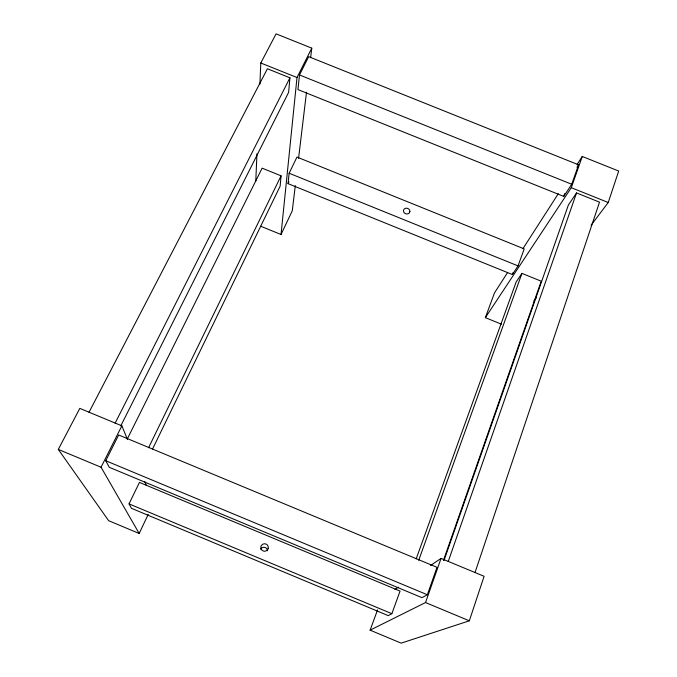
<?xml version="1.0" encoding="UTF-8"?>
<svg xmlns="http://www.w3.org/2000/svg" width="677" height="677" viewBox="0 0 677 677"><rect width="100%" height="100%" fill="white"/><g stroke="black" fill="none" stroke-linecap="round" stroke-linejoin="round"><path stroke-width="1.02" d="M255.779 181.258L256.947 153.806M259.9 84.109L260.797 62.995L276.072 33.85L311.775 48.152L310.641 57.596M127.352 438.857L262.117 168.158L281.073 175.834L280.134 186.2L152.562 449.003M89 412.318L267.415 68.758L289.934 77.804L288.614 92.377L120.76 425.926M260.747 226.253L281.031 234.504L297 77.533L311.775 48.152M288.038 183.636L289.138 173.236L296.966 157.064L524.201 248.908L518.04 265.9L512.362 274.532L288.038 183.636L288.944 181.766M299.488 74.961L297.948 89.576L563.738 196.406L571.735 184.262L578.573 164.816L308.678 56.665L299.488 74.961L571.735 184.262M295.299 185.616L292.278 210.801L281.031 234.504M298.565 158.333L306.495 92.224M377.58 609.867L370.107 630.152L401.156 643.15L469.322 620.809L484.097 576.296L441.04 558.415L430.597 565.447M591.063 225.255L608.242 202.516L618.693 171.044L582.262 156.463L577.134 164.435M474.975 572.649L599.517 202.161L576.542 192.928L568.418 204.911L444.061 560.285M448.225 561.538L576.542 192.928M370.107 630.152L425.528 602.547L441.04 558.415M501.445 324.198L485.358 317.648L571.295 187.681L582.262 156.463M443.494 560.336L541.228 281.2L521.95 273.39L516.187 281.886L416.186 558.855M563.738 196.406L564.753 193.546M427.356 594.753L437.003 567.318L118.67 434.989L105.747 460.732L109.293 467.308L421.94 597.647L427.356 594.753L105.747 460.732M418.708 560.302L521.95 273.39M391.865 613.692L400.065 591.08L139.445 482.405L129.045 503.883L131.431 508.3L388.234 615.63L391.865 613.692L129.045 503.883M512.362 274.532L513.081 272.56M485.358 317.648L494.489 292.896L507.598 272.518M127.496 439.517L121.868 425.841L79.81 408.375L58.307 449.418L108.642 520.689L139.174 533.468L148.204 514.427M148.593 447.683L281.073 175.834M139.174 533.468L101.051 467.24L121.868 425.841M115.124 423.167L289.934 77.804M522.982 248.603L558.322 193.673M576.956 167.321L578.573 164.816M533.806 301.037L536.345 297.668M394.911 589.489L398.389 587.145M260.797 62.995L297 77.533M571.295 187.681L608.242 202.516M289.138 173.236L518.04 265.9M58.307 449.418L101.051 467.24M425.528 602.547L469.322 620.809M144.785 481.516L146.393 485.426M260.586 549.208A3.749 3.698 -59 0 1 267.567 550.731M409.898 211.622L409.297 212.984A3.283 2.877 19.1 0 1 403.45 210.53L404.059 209.168A3.283 2.877 19.1 0 1 409.898 211.622M268.261 548.285L267.923 549.225A3.825 3.783 -57.5 0 1 260.865 546.678L261.212 545.738A3.825 3.783 -57.5 0 1 268.261 548.285"/></g></svg>
